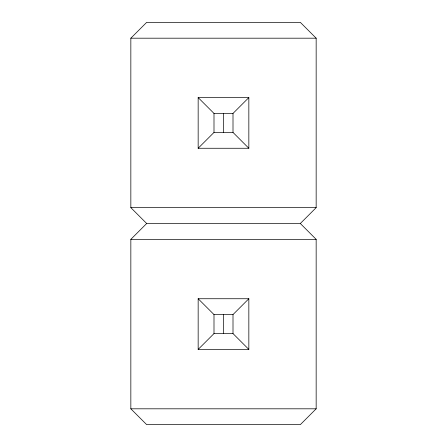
<?xml version="1.0" encoding="UTF-8"?>
<svg xmlns="http://www.w3.org/2000/svg" width="447" height="447" viewBox="0 0 447 447"><rect width="100%" height="100%" fill="white"/><g stroke="black" fill="none" stroke-linecap="round" stroke-linejoin="round"><path stroke-width="0.67" d="M130.842 38.191L146.683 22.35L300.317 22.35L316.158 38.191L316.158 207.659L300.317 223.5L146.683 223.5L130.842 207.659L130.842 38.191L316.158 38.191M198.161 148.264L213.996 132.429L233.004 132.429L248.839 148.264L198.161 148.264L198.161 97.586L248.839 97.586L248.839 148.264M233.004 132.429L233.004 113.421L248.839 97.586M300.317 223.5L316.158 239.341L316.158 408.809L300.317 424.65L146.683 424.65L130.842 408.809L130.842 239.341L146.683 223.5M198.161 349.414L213.996 333.579L233.004 333.579L248.839 349.414L198.161 349.414L198.161 298.736L248.839 298.736L248.839 349.414M233.004 333.579L233.004 314.571L248.839 298.736M198.161 97.586L213.996 113.421L233.004 113.421M130.842 207.659L316.158 207.659M130.842 239.341L316.158 239.341M198.161 298.736L213.996 314.571L233.004 314.571M130.842 408.809L316.158 408.809M223.5 113.421L223.5 132.429M223.5 314.571L223.5 333.579M213.996 113.421L213.996 132.429M213.996 314.571L213.996 333.579"/></g></svg>
